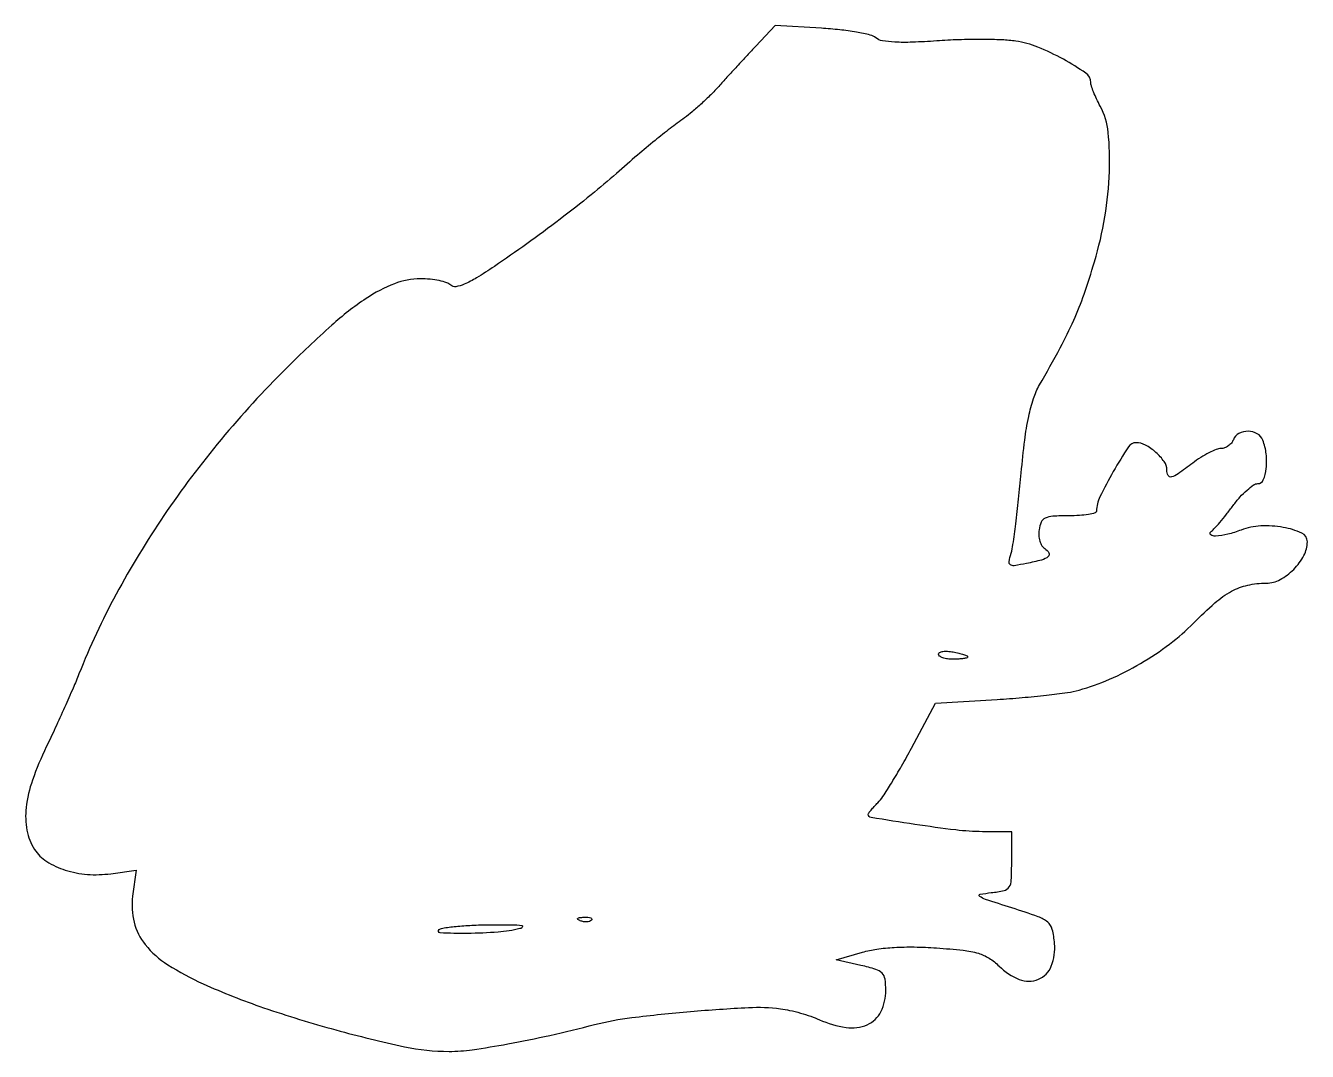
# Model space of a CAD drawing. Extents: x 0 to 219, y 0 to 175.
import ezdxf

# ---------------------------------------------------------------- set-up
doc = ezdxf.new("R2010")
doc.units = 0

msp = doc.modelspace()

# ---------------------------------------------------------------- linework, layer by layer
for points in [[(124.789202, 171.75307, 0.00168), (123.309642, 170.168338, 0.001028), (121.574627, 168.289694, 0.001031), (119.864176, 166.422279, 0.001834), (118.464848, 164.876853, -0.013971), (117.096713, 163.437676, -0.010023), (115.492299, 161.904451, -0.010134), (113.90472, 160.505283, -0.0214), (112.607658, 159.5, 0.009815), (110.167151, 157.697405, 0.007531), (107.570611, 155.636629, 0.006271), (104.600631, 153.142816, 0.003378), (101, 149.999019, -0.011561), (96.665173, 146.33744, -0.006882), (91.346004, 142.17056, -0.006691), (85.648058, 137.951422, -0.007867), (80.135724, 134.113053, -0.010596), (77.083063, 132.150671, -0.036159), (74.986893, 131.065106, -0.060375), (73.538162, 130.640727, -0.242004), (72.685724, 130.914276, 0.117163), (72.00416, 131.334152, 0.02817), (70.713317, 131.681069, 0.0274), (69.146603, 131.920159, 0.024168), (67.495781, 132, 0.094128), (63.067314, 131.158865, 0.053266), (58.21102, 128.619281, 0.036147), (52.347449, 124.063549, 0.012703), (44.603149, 116.729489, 0.023273), (33.446118, 104.526602, 0.024557), (23.682073, 91.548856, 0.025341), (15.525017, 78.10116, 0.029106), (9.178265, 64.49205, -0.007616), (8.168141, 62.058308, -0.003086), (6.720762, 58.771577, -0.003053), (5.120069, 55.254428, -0.003878), (3.59745, 52.028212, 0.027335), (1.234979, 46.346549, 0.056263), (0.152626, 41.660497, 0.073894), (0.280787, 37.770585, 0.10023), (1.581908, 34.515337, 0.106169), (3.669751, 32.453169, 0.064762), (6.819969, 30.976558, 0.058405), (10.612558, 30.23811, 0.05301), (14.602799, 30.359036), (18.955662, 30.955662), (18.344532, 26.496985, 0.096437), (18.593612, 22.058725, 0.107897), (20.504638, 18.23338, 0.082027), (24.337376, 14.81137, 0.035176), (30.394519, 11.542858, 0.023943), (40.698298, 7.46756, 0.015148), (53.051605, 3.667029, 0.014436), (64.787713, 0.803722, 0.052706), (72.397911, 0.000818, 0.035455), (76.348503, 0.2821, 0.010062), (82.431026, 1.276703, 0.009588), (89.59839, 2.739928, 0.00767), (97.261597, 4.581976, -0.032413), (103.6112, 5.77969, -0.00919), (113.615537, 6.816383, -0.008475), (123.55004, 7.492246, -0.044769), (129, 7.282316, -0.022671), (130.568789, 7.00767, -0.013732), (132.397519, 6.548291, -0.013747), (134.191403, 5.991286, -0.023444), (135.651129, 5.415965, 0.0681), (140.205264, 4.075159, 0.142531), (143.834158, 4.56, 0.176119), (146.150926, 6.782506, 0.114876), (147, 10.429347, 0.036615), (146.858628, 12.357282, 0.161065), (146.353265, 13.362639, 0.123336), (145.266517, 14.014357, 0.017849), (142.75, 14.6813), (138.5, 15.646764), (143, 16.942164, -0.034949), (145.452994, 17.466078, -0.02068), (148.432529, 17.762611, -0.018332), (151.851581, 17.835045, -0.013375), (155.64872, 17.674608, -0.009651), (160.197571, 17.272001, -0.044009), (162.800523, 16.756429, -0.070345), (164.642006, 15.925306, -0.055301), (166.353265, 14.555826, 0.102343), (169.795243, 12.29375, 0.193987), (173.060603, 12.312587, 0.205965), (175.265183, 14.560955, 0.113694), (175.822892, 18.437103, 0.03965), (175.427789, 20.842969, 0.160243), (174.648537, 22.086409, 0.088949), (173.032036, 23.00289, 0.007613), (168.5, 24.520418, -0.002293), (164.010586, 25.970737, -0.080768), (163.03615, 26.475862, -0.64971), (163.116601, 26.833996, -0.022563), (165, 27.123198, 0.027955), (167.186493, 27.483101, 0.196139), (168.05616, 28.086274, 0.134231), (168.429651, 29.25155, 0.010827), (168.5, 32.5), (168.5, 37.5), (163.5, 37.537365, -0.027958), (158.937363, 37.826909, -0.008112), (151.948958, 38.779682, -0.002076), (144.481759, 39.953168, -0.368082), (144, 40.518923, -0.164828), (144.068569, 40.721272, -0.009621), (144.480194, 41.237985, -0.013744), (145.008436, 41.840988, -0.009627), (145.634703, 42.491846, 0.050801), (146.498895, 43.55207, 0.007363), (147.998803, 45.904331, 0.008278), (149.690781, 48.750425, 0.007002), (151.387163, 51.813275), (155.50492, 59.5), (166.00246, 60.134082, 0.006382), (170.278094, 60.447164, 0.00685), (174.444473, 60.863345, 0.006527), (178.010779, 61.316229, 0.031969), (180, 61.726267, 0.036959), (185.181118, 63.565333, 0.028701), (190.510176, 66.28811, 0.028767), (195.476582, 69.59371, 0.037823), (199.566922, 73.184021, -0.019314), (203.19426, 76.613553, -0.05431), (206.052522, 78.61226, -0.070784), (208.804752, 79.64944, -0.05482), (211.99252, 80, 0.125515), (214.334399, 80.597294, 0.072789), (216.669061, 82.352928, 0.072624), (218.408053, 84.709615, 0.123298), (219, 87.073586, 0.296592), (218.03269, 88.560846, 0.060714), (214.884283, 89.521692, 0.055396), (211.028498, 89.769757, 0.079626), (207.6849, 89.073339, -0.030546), (205.39268, 88.356248, -0.045711), (203.3197, 88.041333, -0.173325), (202.506625, 88.278517, -0.509096), (202.505689, 88.765313, 0.051708), (203.051994, 89.258406, 0.007542), (204.037048, 90.385748, 0.008463), (205.162668, 91.760381, 0.007166), (206.30658, 93.25, -0.022963), (207.483003, 94.68571, -0.028702), (208.706368, 95.898438, -0.029206), (209.817926, 96.770512, -0.152889), (210.550891, 97, 0.305427), (211.477726, 97.624409, 0.068117), (211.973226, 99.572577, 0.05719), (211.970185, 102.069243, 0.062816), (211.393011, 104.418213, 0.172858), (210.445213, 105.523721, 0.126536), (208.873738, 105.955238, 0.128325), (207.305665, 105.573164, 0.179422), (206.361626, 104.5, -0.081877), (206.025808, 103.926584, -0.065788), (205.500199, 103.440625, -0.066445), (204.872439, 103.112098, -0.087584), (204.237402, 103, 0.096877), (203.431385, 102.842351, 0.022913), (202.180874, 102.265625, 0.022739), (200.779591, 101.456947, 0.020684), (199.411113, 100.5, -0.008516), (196.930793, 98.674138, -0.09061), (195.799733, 98.146053, -0.351145), (195.229226, 98.400349, -0.119591), (195, 99.345012, 0.155895), (194.548104, 100.759149, 0.056905), (193.126307, 102.340597, 0.056503), (191.342195, 103.592692, 0.125414), (189.74388, 104, 0.254017), (188.437655, 103.290621, 0.013138), (185.847217, 99.060746, 0.018059), (183.554156, 94.731612, 0.113734), (183.001619, 92.311925, -0.338627), (182.759259, 91.993791, -0.024371), (181.606975, 91.738503, -0.026263), (180.07303, 91.558548, -0.016068), (178.251619, 91.5, 0.013315), (175.502879, 91.426788, 0.096625), (174.227407, 91.106659, 0.178184), (173.541367, 90.412575, 0.071733), (173.162508, 89.11309, 0.053929), (173.130671, 88.140098, 0.055044), (173.308535, 87.189774, 0.060748), (173.657081, 86.401558, 0.12046), (174.133548, 85.917463, -0.123145), (174.853796, 85.177896, -0.367626), (174.738343, 84.534191, -0.1081), (173.602737, 83.952502, -0.015157), (171.019523, 83.353905, -0.011006), (168.937519, 82.984965, -0.186581), (168.268971, 83.131343, -0.2998), (168.048533, 83.647281, -0.026578), (168.390066, 85.093488, 0.035939), (168.718623, 86.611096, 0.003985), (169.190758, 90.1296, 0.004839), (169.67944, 94.33289, 0.003901), (170.125562, 98.858341, -0.008336), (170.722617, 104.409984, -0.020331), (171.396088, 108.467992, -0.027482), (172.209368, 111.524351, -0.051564), (173.24622, 113.858341, 0.00697), (176.787053, 120.231067, 0.018353), (179.089933, 124.920233, 0.021054), (180.859535, 129.38044, 0.012113), (182.630975, 134.884401, 0.030191), (184.412839, 142.606081, 0.032419), (185.197767, 150.304206, 0.034779), (184.978017, 157.015195, 0.097127), (183.610778, 161.5, -0.012796), (182.99837, 162.723839, -0.01479), (182.480058, 163.920302, -0.013915), (182.101598, 164.95264, -0.079557), (182.006161, 165.52656, 0.245309), (181.153485, 167.136315, 0.024533), (177.32766, 169.500432, 0.030643), (172.952513, 171.577193, 0.058332), (169.198698, 172.597454, 0.02763), (166.858552, 172.817143, 0.00883), (163.362842, 172.889508, 0.008781), (159.459774, 172.832822, 0.009695), (155.688144, 172.638511, -0.008415), (151.517542, 172.412939, -0.022056), (148.519865, 172.433622, -0.028486), (146.402989, 172.663054, -0.132723), (145.29638, 173.16899, 0.116403), (144.327669, 173.650096, 0.014091), (141.980121, 174.128453, 0.016123), (139.113716, 174.534131, 0.012633), (135.983598, 174.794808), (128.078403, 175.252432)], [(161, 67.383423, -0.347462), (160.880837, 67.232649, -0.020244), (160.265625, 67.11263, -0.023639), (159.458419, 67.027631, -0.014412), (158.5, 67, -0.032714), (157.542347, 67.062724, -0.050289), (156.734375, 67.253015, -0.064968), (156.176307, 67.530586, -0.249889), (156, 67.861328, -0.285831), (156.183445, 68.156008, -0.076393), (156.734375, 68.329256, -0.053628), (157.541823, 68.365641, -0.031701), (158.5, 68.244751, -0.013875), (159.4582, 68.033865, -0.021857), (160.265625, 67.7946, -0.017542), (160.885601, 67.556361, -0.300822)], [(96.729167, 22.395833, -0.126455), (96.402231, 22.202593, -0.060344), (95.916927, 22.123424, -0.05415), (95.359369, 22.160852, -0.051402), (94.8125, 22.316886, -0.054073), (94.395823, 22.538436, -0.470617), (94.37858, 22.720685, -0.168741), (94.670344, 22.862007, -0.018894), (95.416667, 22.921053, -0.028489), (96.112848, 22.910055, -0.077125), (96.592839, 22.799335, -0.208169), (96.77538, 22.614691, -0.296942)], [(84.5, 20.969144, -0.041262), (80.773624, 20.379214, -0.015669), (75.510064, 20.151708, -0.014037), (70.874394, 20.226875, -0.733441), (70.719871, 20.805709, -0.109339), (71.567677, 21.113471, -0.009459), (73.866818, 21.370864, -0.012101), (76.651067, 21.561518, -0.0091), (79.719871, 21.641226, -0.004841), (83.135971, 21.634687, -0.032033), (84.836984, 21.505777, -0.571999), (84.939403, 21.257998, -0.172717)]]:
    msp.add_lwpolyline(points, format="xyb", close=True)

doc.saveas('drawing.dxf')
